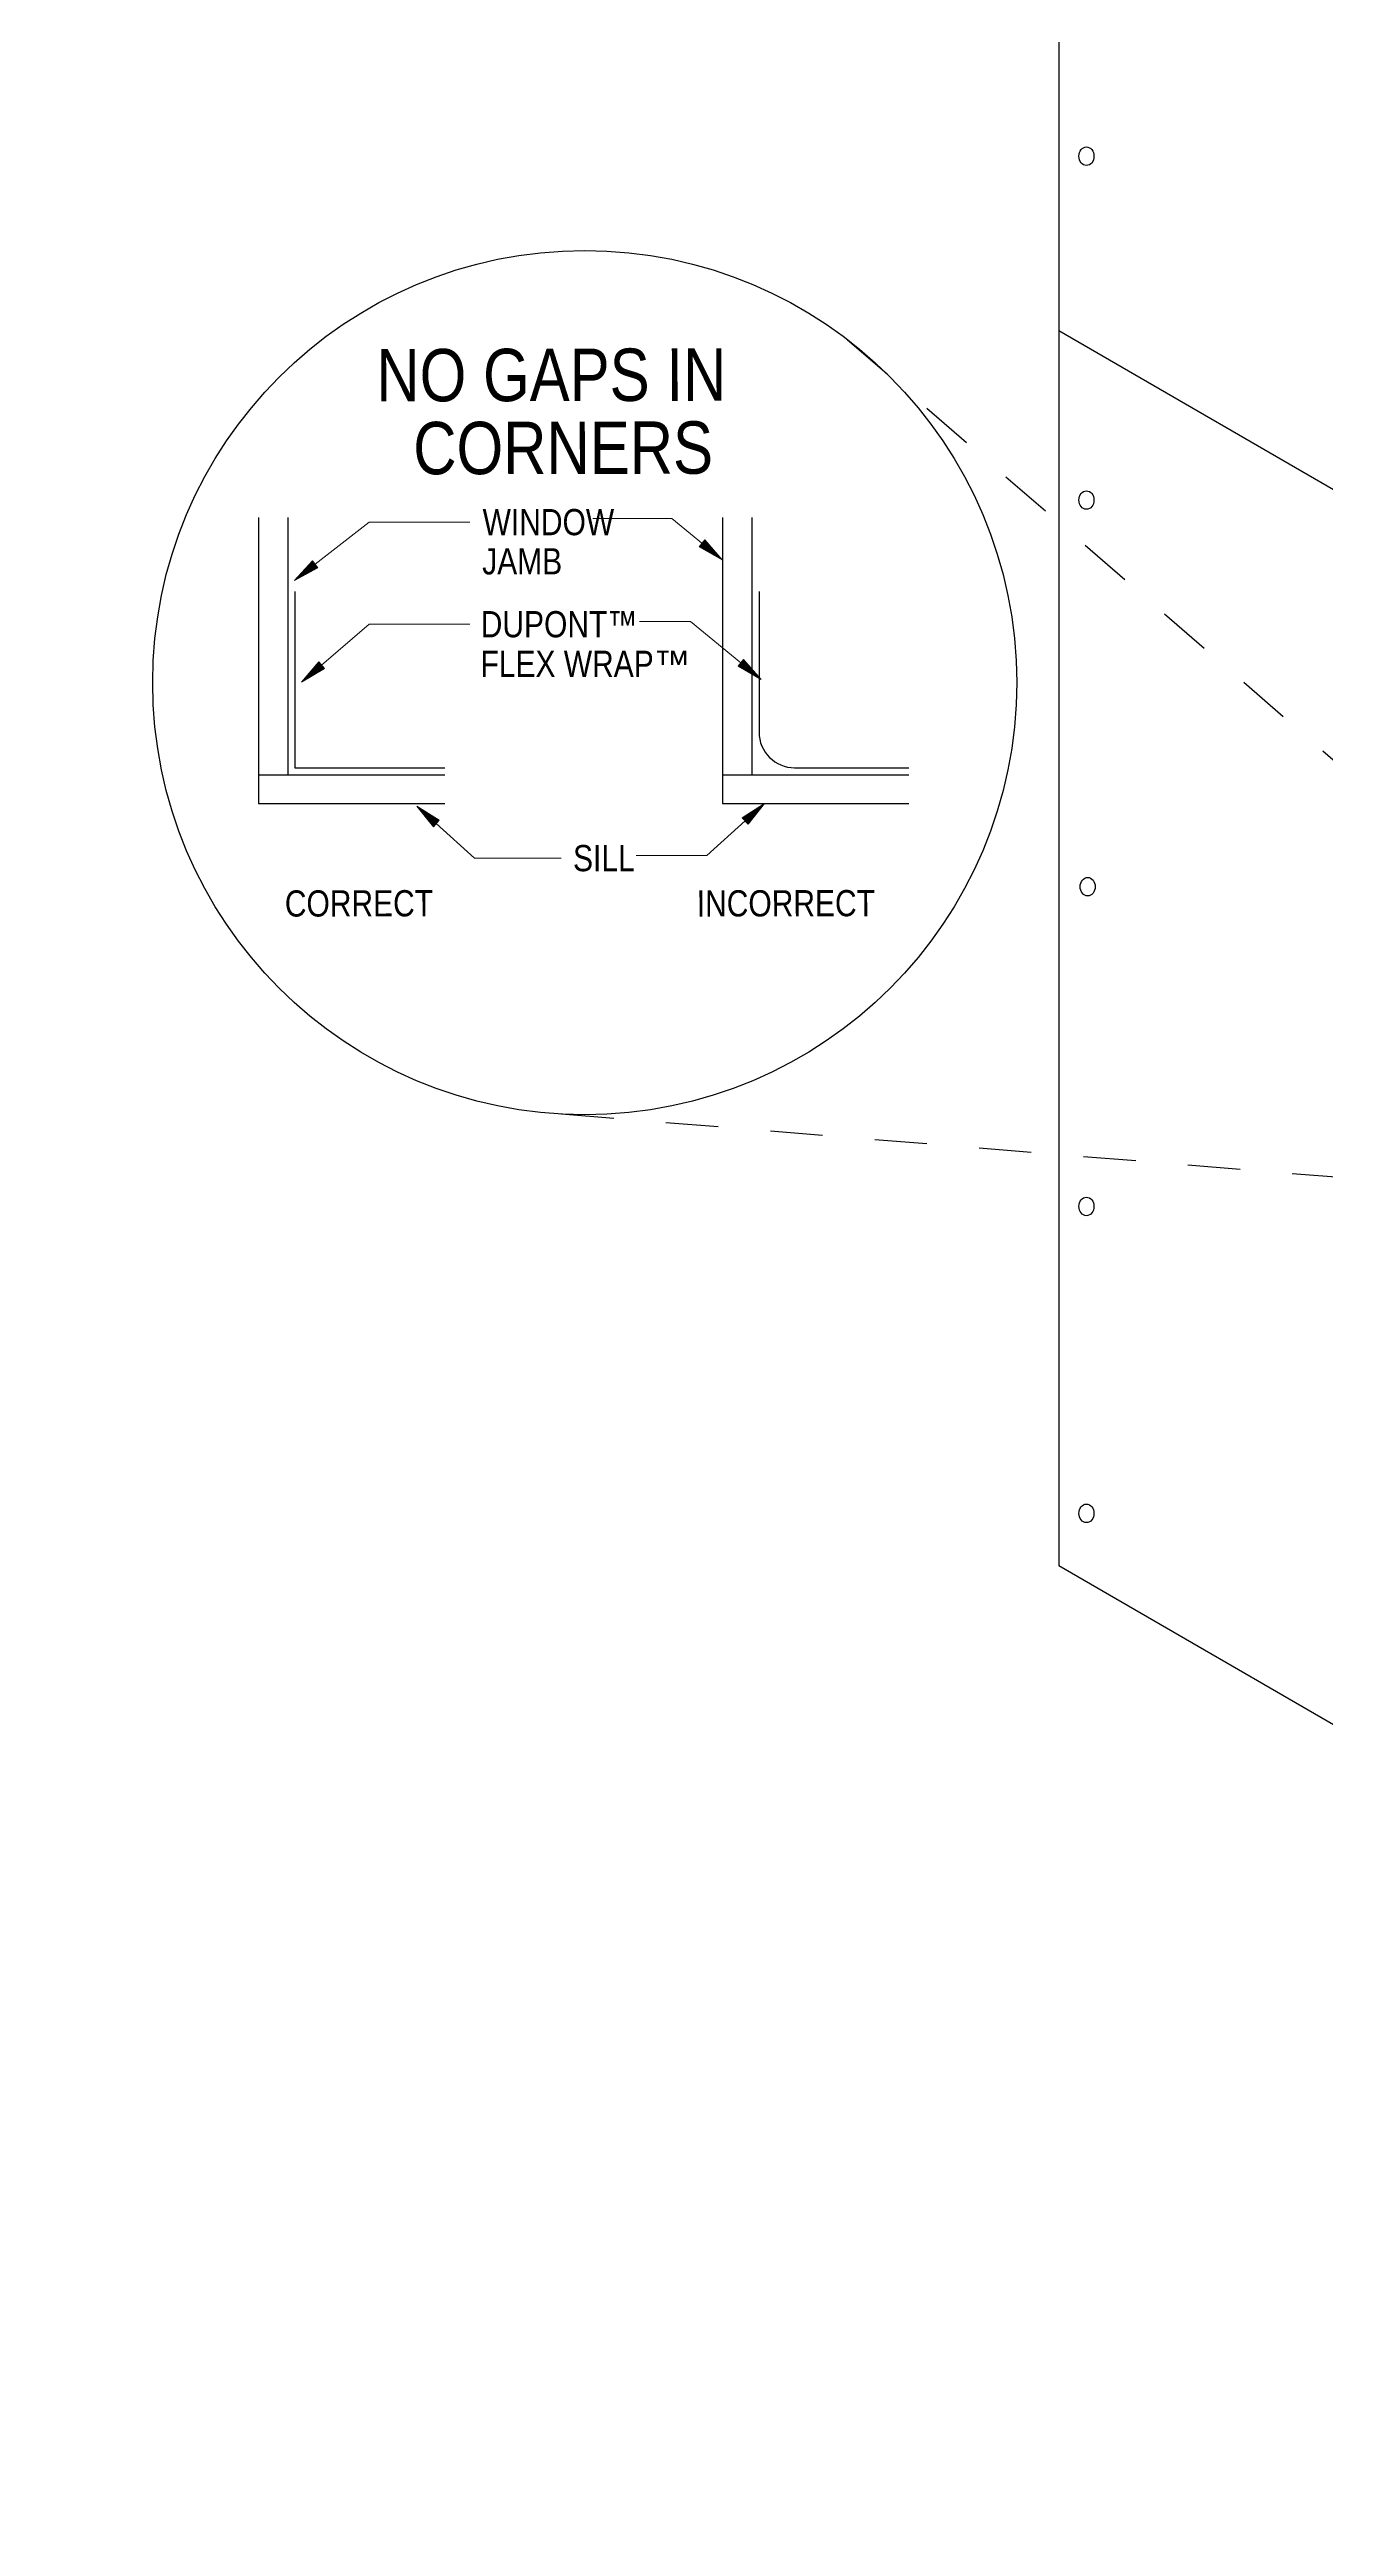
# Model space of a CAD drawing. Extents: x -1140 to 5605, y -816 to 2382.
# Drawn here: x -509.5 to -290.1, y -183.1 to 242.6 of the extents above; entities that cross this region are included whole.
import ezdxf

# ---------------------------------------------------------------- set-up
doc = ezdxf.new("R2010")
doc.units = 0
doc.header["$MEASUREMENT"] = 0
doc.linetypes.add('AI-Linetype-39', pattern=[18.005434, 9.002717, -9.002717])
doc.linetypes.add('AI-Linetype-40', pattern=[18.005434, 9.002717, -9.002717])
for name, color, linetype, lineweight in [('.ATI-TEXT', 7, 'Continuous', 0), ('G-ANNO-TTLB', 7, 'Continuous', 0), ('TYVEK', 7, 'Continuous', 0), ('wall scratch', 7, 'Continuous', 0)]:
    doc.layers.add(name, color=color, linetype=linetype, lineweight=lineweight)

# ---------------------------------------------------------------- blocks, each defined once
blk = doc.blocks.new('Block_40')
at = {"layer": 'wall scratch', "color": 18, "lineweight": 25, "true_color": 0x000000}
for points in [[(-335.57, 404.77)], [(-335.57, -17.59)]]:
    blk.add_lwpolyline(points, dxfattribs=at)
blk = doc.blocks.new('Block_41')
at = {"layer": 'wall scratch', "color": 18, "lineweight": 25, "true_color": 0x000000}
for points in [[(-335.57, -17.59)], [(-66.7, -173.25)]]:
    blk.add_lwpolyline(points, dxfattribs=at)
blk = doc.blocks.new('Block_43')
at = {"layer": 'wall scratch', "color": 18, "lineweight": 25, "true_color": 0x000000}
for centre in [(-331.2, 224.24), (-331.2, 165.14), (-330.99, 98.69), (-331.2, 43.74), (-331.2, -9.01)]:
    blk.add_ellipse(centre, major_axis=(0, 1.59), ratio=0.812499, dxfattribs=at)
blk = doc.blocks.new('Block_477')
at = {"layer": '.ATI-TEXT', "char_height": 0.2, "attachment_point": 7}
for s, insert in [('\\C18;\\c0;\\FArial Narrow|b0|i0|c1;\\H4.501358;\\W1.000000;DUPONT™', (-435.34, 141.49)), ('\\C18;\\c0;\\FArial Narrow|b0|i0|c1;\\H4.501358;\\W1.000000;FLEX WRAP', (-435.39, 134.75)), ('\\C18;\\c0;\\FArial|b0|i0|c1;\\H4.501358;\\W1.000000;™', (-405.59, 134.75))]:
    blk.add_mtext(s, dxfattribs=dict(at, insert=insert))
blk = doc.blocks.new('Block_476')
at = {"layer": '.ATI-TEXT', "true_color": 0x000000, "transparency": 33554687}
h = blk.add_hatch(color=18, dxfattribs=at)
h.dxf.hatch_style = 2
h.paths.add_polyline_path([(-462.22, 136.2), (-466.13, 133.83), (-463.2, 137.34)])
at = {"layer": '.ATI-TEXT', "color": 18, "lineweight": 0, "true_color": 0x000000}
for p, q in [((-462.71, 136.77), (-454.5, 143.82)), ((-454.5, 143.82), (-437.2, 143.82))]:
    blk.add_line(p, q, dxfattribs=at)
at = {"layer": '.ATI-TEXT'}
blk.add_lwpolyline([(-462.22, 136.2), (-466.13, 133.83), (-463.2, 137.34), (-463.2, 137.34)], close=True, dxfattribs=at)
blk.add_blockref('Block_477', (0, 0), dxfattribs=at)
blk = doc.blocks.new('Block_479')
at = {"layer": '.ATI-TEXT', "char_height": 0.2, "attachment_point": 7}
for s, insert in [('\\C18;\\c0;\\FArial Narrow|b0|i0|c1;\\H4.501358;\\W1.000000;WINDOW', (-435.02, 159.04)), ('\\C18;\\c0;\\FArial Narrow|b0|i0|c1;\\H4.501358;\\W1.000000;JAMB', (-435.09, 152.3))]:
    blk.add_mtext(s, dxfattribs=dict(at, insert=insert))
blk = doc.blocks.new('Block_478')
at = {"layer": '.ATI-TEXT', "true_color": 0x000000, "transparency": 33554687}
h = blk.add_hatch(color=18, dxfattribs=at)
h.dxf.hatch_style = 2
h.paths.add_polyline_path([(-463.34, 153.51), (-467.36, 151.34), (-464.26, 154.69)])
at = {"layer": '.ATI-TEXT', "color": 18, "lineweight": 0, "true_color": 0x000000}
for p, q in [((-463.8, 154.1), (-454.5, 161.33)), ((-454.5, 161.33), (-437.2, 161.33))]:
    blk.add_line(p, q, dxfattribs=at)
at = {"layer": '.ATI-TEXT'}
blk.add_lwpolyline([(-463.34, 153.51), (-467.36, 151.34), (-464.26, 154.69), (-464.26, 154.69)], close=True, dxfattribs=at)
blk.add_blockref('Block_479', (0, 0), dxfattribs=at)
blk = doc.blocks.new('Block_480')
at = {"layer": '.ATI-TEXT', "true_color": 0x000000, "transparency": 33554687}
h = blk.add_hatch(color=18, dxfattribs=at)
h.dxf.hatch_style = 2
h.paths.add_polyline_path([(-443.49, 108.98), (-446.32, 112.56), (-442.48, 110.1)])
at = {"layer": '.ATI-TEXT', "color": 18, "lineweight": 0, "true_color": 0x000000}
for p, q in [((-442.99, 109.54), (-436.39, 103.58)), ((-436.39, 103.58), (-421.49, 103.58))]:
    blk.add_line(p, q, dxfattribs=at)
at = {"layer": '.ATI-TEXT'}
blk.add_lwpolyline([(-443.49, 108.98), (-446.32, 112.56), (-442.48, 110.1), (-442.48, 110.1)], close=True, dxfattribs=at)
at = {"layer": '.ATI-TEXT', "insert": (-419.47, 101.29), "char_height": 0.2, "attachment_point": 7}
blk.add_mtext('\\C18;\\c0;\\FArial Narrow|b0|i0|c1;\\H4.501358;\\W1.000000;SILL', dxfattribs=at)

msp = doc.modelspace()

# ---------------------------------------------------------------- hatches: boundary and pattern name
at = {"layer": 'G-ANNO-TTLB', "true_color": 0xff00ff, "transparency": 33554687}
h = msp.add_hatch(color=6, dxfattribs=at)
edge = h.paths.add_edge_path()
edge.add_spline(control_points=[(1815.43, -731.7), (1815.43, -731.7), (-1114.08, -731.7), (-1114.08, -731.7), (-1114.08, -731.7), (-1114.08, 1725.3), (-1114.08, 1725.3), (-1114.08, 1725.3), (1815.43, 1725.3), (1815.43, 1725.3), (1815.43, 1725.3), (1815.43, -731.7), (1815.43, -731.7)], knot_values=[0, 0, 0, 0, 1, 1, 1, 2, 2, 2, 3, 3, 3, 4, 4, 4, 4], degree=3, periodic=0)
edge = h.paths.add_edge_path()
edge.add_spline(control_points=[(-1105.08, 1716.3), (-1105.08, 1716.3), (-1105.08, -722.7), (-1105.08, -722.7), (-1105.08, -722.7), (1806.43, -722.7), (1806.43, -722.7), (1806.43, -722.7), (1806.43, 1716.3), (1806.43, 1716.3), (1806.43, 1716.3), (-1105.08, 1716.3), (-1105.08, 1716.3)], knot_values=[0, 0, 0, 0, 1, 1, 1, 2, 2, 2, 3, 3, 3, 4, 4, 4, 4], degree=3, periodic=0)
edge.add_line((-1105.08, 1716.3), (-1105.08, 1716.3))
at = {"layer": 'TYVEK', "true_color": 0x000000, "transparency": 33554687}
h = msp.add_hatch(color=18, dxfattribs=at)
h.dxf.hatch_style = 2
h.paths.add_polyline_path([(-396.82, 158.29), (-393.83, 154.85), (-397.78, 157.13)])
h = msp.add_hatch(color=18, dxfattribs=at)
h.dxf.hatch_style = 2
h.paths.add_polyline_path([(-390.14, 137.73), (-387.14, 134.29), (-391.09, 136.57)])
h = msp.add_hatch(color=18, dxfattribs=at)
h.dxf.hatch_style = 2
h.paths.add_polyline_path([(-390.37, 110.55), (-386.53, 113.01), (-389.37, 109.44)])

# ---------------------------------------------------------------- linework, layer by layer
at = {"layer": 'G-ANNO-TTLB'}
for points in [[(1815.43, -731.7), (1815.43, -731.7), (-1114.08, -731.7), (-1114.08, -731.7), (-1114.08, -731.7), (-1114.08, 1725.3), (-1114.08, 1725.3), (-1114.08, 1725.3), (1815.43, 1725.3), (1815.43, 1725.3), (1815.43, 1725.3), (1815.43, -731.7), (1815.43, -731.7)], [(-1105.08, 1716.3), (-1105.08, 1716.3), (-1105.08, -722.7), (-1105.08, -722.7), (-1105.08, -722.7), (1806.43, -722.7), (1806.43, -722.7), (1806.43, -722.7), (1806.43, 1716.3), (1806.43, 1716.3), (1806.43, 1716.3), (-1105.08, 1716.3), (-1105.08, 1716.3)]]:
    msp.add_open_spline(points, degree=3, knots=[0, 0, 0, 0, 1, 1, 1, 2, 2, 2, 3, 3, 3, 4, 4, 4, 4], dxfattribs=at)
at = {"layer": 'TYVEK', "color": 18, "linetype": 'AI-Linetype-39', "lineweight": 25, "true_color": 0x000000}
msp.add_line((-372.28, 192.7), (-235.66, 74.61), dxfattribs=at)
at = {"layer": 'TYVEK', "color": 18, "lineweight": 25, "true_color": 0x000000}
for p, q in [((-473.57, 162.17), (-473.57, 113.01)), ((-468.52, 162.17), (-468.52, 117.9)), ((-393.78, 162.17), (-393.78, 113.01)), ((-388.73, 162.17), (-388.73, 117.9)), ((-473.57, 117.9), (-441.54, 117.9)), ((-393.78, 117.9), (-361.75, 117.9)), ((-473.57, 113.01), (-441.54, 113.01)), ((-393.78, 113.01), (-361.75, 113.01))]:
    msp.add_line(p, q, dxfattribs=at)
at = {"layer": 'TYVEK', "color": 18, "lineweight": 0, "true_color": 0x000000}
for p, q in [((-402.49, 161.98), (-416.07, 161.98)), ((-393.83, 154.85), (-402.49, 161.98)), ((-399.28, 144.28), (-408.02, 144.28)), ((-390.61, 137.15), (-399.28, 144.28)), ((-389.87, 109.99), (-396.46, 104.03)), ((-396.46, 104.03), (-408.62, 104.03))]:
    msp.add_line(p, q, dxfattribs=at)
at = {"layer": 'TYVEK', "color": 18, "linetype": 'AI-Linetype-40', "lineweight": 25, "true_color": 0x000000}
msp.add_line((-250.95, 45.72), (-421.58, 59.61), dxfattribs=at)
at = {"layer": 'TYVEK'}
for points in [[(-396.82, 158.29), (-393.83, 154.85), (-397.78, 157.13), (-397.78, 157.13)], [(-390.14, 137.73), (-387.14, 134.29), (-391.09, 136.57), (-391.09, 136.57)], [(-390.37, 110.55), (-386.53, 113.01), (-389.37, 109.44), (-389.37, 109.44)]]:
    msp.add_lwpolyline(points, close=True, dxfattribs=at)
at = {"layer": 'TYVEK', "color": 4, "lineweight": 25, "true_color": 0x00ffff}
msp.add_lwpolyline([(-467.29, 149.44), (-467.29, 119.13), (-441.54, 119.13)], dxfattribs=at)
at = {"layer": 'TYVEK', "color": 18, "lineweight": 25, "true_color": 0x000000}
msp.add_circle((-417.47, 133.77), 74.27, dxfattribs=at)
at = {"layer": 'TYVEK', "color": 4, "lineweight": 25, "true_color": 0x00ffff}
msp.add_open_spline([(-387.49, 149.44), (-387.49, 149.44), (-387.49, 125.26), (-387.49, 125.26), (-387.49, 121.87), (-384.75, 119.13), (-381.37, 119.13), (-381.37, 119.13), (-361.75, 119.13), (-361.75, 119.13)], degree=3, knots=[0, 0, 0, 0, 1, 1, 1, 2, 2, 2, 3, 3, 3, 3], dxfattribs=at)
at = {"layer": 'wall scratch', "color": 2, "lineweight": 25, "true_color": 0xffff00}
for p, q in [((-335.97, 404.41), (-335.97, -17.95)), ((-335.97, 194.29), (-240, 138.73)), ((-335.97, -17.95), (-67.1, -173.61))]:
    msp.add_line(p, q, dxfattribs=at)

# ---------------------------------------------------------------- block references
at = {"layer": '.ATI-TEXT'}
for name in ['Block_478', 'Block_476', 'Block_480']:
    msp.add_blockref(name, (0, 0), dxfattribs=at)
at = {"layer": 'wall scratch'}
for name in ['Block_40', 'Block_43', 'Block_41']:
    msp.add_blockref(name, (0, 0), dxfattribs=at)

# ---------------------------------------------------------------- texts
at = {"layer": '.ATI-TEXT', "char_height": 0.2, "attachment_point": 7, "rotation": 0.1123}
for s, insert in [('\\C18;\\c0;\\FArial Narrow|b0|i0|c1;\\H9.002643;\\W0.999992;NO GAPS IN', (-453.28, 181.96)), ('\\C18;\\c0;\\FArial Narrow|b0|i0|c1;\\H9.002643;\\W0.999992;CORNERS', (-446.94, 169.44)), ('\\C18;\\c0;\\FArial Narrow|b0|i0|c1;\\H4.501321;\\W0.999992;CORRECT', (-469.02, 93.49)), ('\\C18;\\c0;\\FArial Narrow|b0|i0|c1;\\H4.501321;\\W0.999992;INCORRECT', (-398.2, 93.5))]:
    msp.add_mtext(s, dxfattribs=dict(at, insert=insert))

doc.saveas('drawing.dxf')
